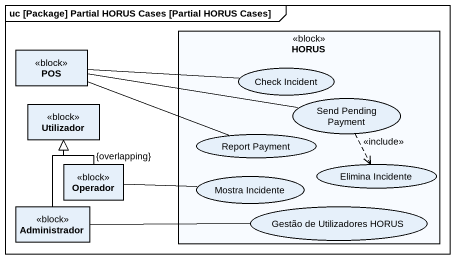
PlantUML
@startuml
mainframe uc [Package] Partial HORUS Cases [Partial HORUS Cases]
allowmixing
hide circle
hide empty members
class POS <<block>>
rectangle HORUS <<block>> {
  usecase "Check Incident" as Check_Incident
  usecase "Send Pending Payment" as Send_Pending_Payment
  usecase "Report Payment" as Report_Payment
  usecase "Elimina Incidente" as Elimina_Incidente
  usecase "Mostra Incidente" as Mostra_Incidente
  usecase "Gestão de Utilizadores HORUS" as Gestão_de_Utilizadores_HORUS
}
class Utilizador <<block>>
class Operador <<block>>
class Administrador <<block>>
POS -right- Check_Incident
POS -right- Send_Pending_Payment
POS -right- Report_Payment
Send_Pending_Payment ..> Elimina_Incidente : <<include>>
Operador -up-|> Utilizador : {overlapping}
Operador -right- Mostra_Incidente
Administrador -up-|> Utilizador
Administrador -right- Gestão_de_Utilizadores_HORUS
@enduml
